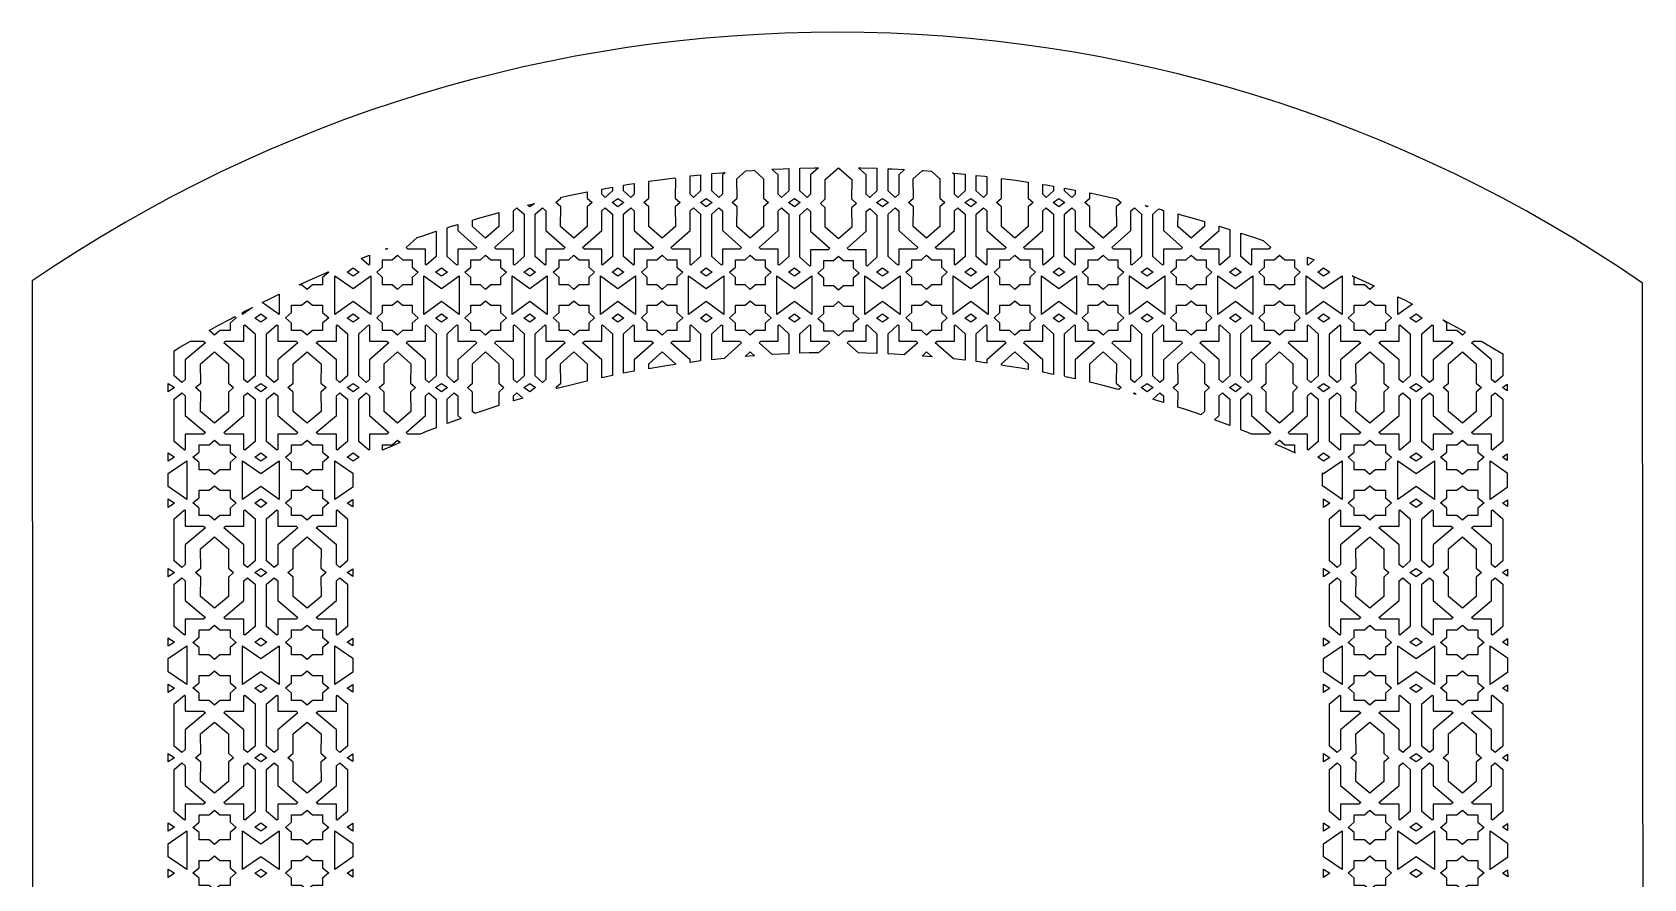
# Model space of a CAD drawing. Extents: x -357 to 357, y -375 to 375.
# Drawn here: x -357 to 357, y 0 to 375 of the extents above; entities that cross this region are included whole.
import ezdxf

# ---------------------------------------------------------------- set-up
doc = ezdxf.new("R2010")
doc.units = 0
doc.header["$MEASUREMENT"] = 0
doc.layers.add('LAYER_1', color=18, linetype='CONTINUOUS')

msp = doc.modelspace()

# ---------------------------------------------------------------- linework, layer by layer
at = {"layer": 'LAYER_1'}
msp.add_lwpolyline([(356.43, 264.35, 0.310097), (-357.4, 265.28), (-357, -375), (357, -375)], format="xyb", close=True, dxfattribs=at)
for points in [[(-33.18, 310.57), (-33.23, 301.97), (-31.02, 300.01), (-33.23, 298.05), (-33.18, 289.45), (-39.08, 284.22), (-44.98, 289.45), (-44.93, 298.05), (-47.14, 300.01), (-44.93, 301.97), (-44.98, 310.57), (-41.01, 314.09), (-38.18, 314.29), (-37.42, 314.34)], [(-21.98, 305.19), (-25.19, 302.33), (-26.7, 303.67), (-26.7, 312.32), (-29.47, 314.78), (-24.44, 315.02), (-21.98, 315.11)], [(-12.35, 312.32), (-12.35, 303.67), (-13.85, 302.33), (-17.07, 305.19), (-17.07, 315.27), (-10.67, 315.41), (-8.84, 315.43)], [(5.87, 310.21), (5.82, 301.61), (8.03, 299.65), (5.82, 297.69), (5.87, 289.09), (0, 283.88), (-5.87, 289.09), (-5.82, 297.69), (-8.03, 299.65), (-5.82, 301.61), (-5.87, 310.21), (0, 315.42)], [(9.99, 315.39), (16.88, 315.21), (17.07, 315.2), (17.07, 305.19), (13.86, 302.33), (12.35, 303.67), (12.35, 312.32), (8.88, 315.4)], [(23.76, 314.95), (29.35, 314.67), (26.7, 312.32), (26.7, 303.67), (25.19, 302.33), (21.98, 305.19), (21.98, 315.02)], [(-90.57, 303.67), (-92.07, 302.33), (-95.28, 305.19), (-95.28, 307.67), (-92.73, 308.1), (-90.57, 308.44)], [(-72.29, 310.57), (-72.34, 301.97), (-70.13, 300.01), (-72.34, 298.05), (-72.29, 289.45), (-78.19, 284.22), (-84.09, 289.45), (-84.04, 298.05), (-86.24, 300.01), (-84.04, 301.97), (-84.08, 309.43), (-79.18, 310.14), (-72.75, 310.99)], [(-61.09, 305.19), (-64.3, 302.33), (-65.81, 303.67), (-65.81, 311.82), (-65.57, 311.85), (-61.09, 312.33)], [(-51.46, 312.32), (-51.46, 303.67), (-52.96, 302.33), (-56.18, 305.19), (-56.18, 312.83), (-51.9, 313.24), (-50.28, 313.37)], [(37.5, 314.18), (41.22, 313.91), (44.98, 310.57), (44.93, 301.97), (47.14, 300.01), (44.93, 298.05), (44.98, 289.45), (39.08, 284.22), (33.18, 289.45), (33.23, 298.05), (31.02, 300.01), (33.23, 301.97), (33.18, 310.57), (37.26, 314.2)], [(51.21, 313.09), (56.18, 312.6), (56.18, 305.19), (52.97, 302.33), (51.46, 303.67), (51.46, 312.32), (50.53, 313.14)], [(64.88, 311.66), (65.81, 311.55), (65.81, 303.67), (64.3, 302.33), (61.09, 305.19), (61.09, 312.08)], [(78.48, 309.91), (84.08, 309.09), (84.04, 301.97), (86.25, 300.01), (84.04, 298.05), (84.09, 289.45), (78.19, 284.22), (72.29, 289.45), (72.34, 298.05), (70.13, 300.01), (72.34, 301.97), (72.29, 310.57), (72.46, 310.72)], [(92.02, 307.84), (95.29, 307.28), (95.29, 305.19), (92.07, 302.33), (90.57, 303.67), (90.57, 308.07)], [(-111.45, 301.97), (-109.24, 300.01), (-111.45, 298.05), (-111.4, 289.45), (-117.3, 284.22), (-123.2, 289.45), (-123.14, 298.05), (-125.35, 300.01), (-123.14, 301.97), (-123.15, 302.3), (-119.57, 303.08), (-112.89, 304.45), (-111.43, 304.74)], [(-100.2, 305.19), (-103.41, 302.33), (-104.91, 303.67), (-104.91, 305.98), (-100.2, 306.83)], [(-95.14, 300.01), (-97.74, 298.16), (-100.34, 300.01), (-97.74, 301.87)], [(-56.03, 300.01), (-58.63, 298.16), (-61.23, 300.01), (-58.63, 301.87)], [(-16.92, 300.01), (-19.52, 298.16), (-22.12, 300.01), (-19.52, 301.87)], [(22.12, 300.01), (19.53, 298.16), (16.93, 300.01), (19.53, 301.87)], [(61.23, 300.01), (58.63, 298.16), (56.04, 300.01), (58.63, 301.87)], [(100.34, 300.01), (97.74, 298.16), (95.14, 300.01), (97.74, 301.87)], [(104.92, 305.55), (104.92, 303.67), (103.41, 302.33), (100.2, 305.19), (100.2, 306.42)], [(112.18, 304.13), (118.85, 302.73), (123.43, 301.72), (125.35, 300.01), (123.15, 298.05), (123.2, 289.45), (117.3, 284.22), (111.4, 289.45), (111.45, 298.05), (109.24, 300.01), (111.45, 301.97), (111.43, 304.27)], [(-150.5, 289.45), (-156.4, 284.22), (-162.3, 289.45), (-162.29, 292.27), (-159.05, 293.23), (-152.55, 295.06), (-150.54, 295.59)], [(-139.31, 294.84), (-139.31, 276.13), (-143.67, 272.26), (-144.02, 272.57), (-144.02, 279.43), (-151.75, 279.43), (-152.55, 280.14), (-144.02, 287.7), (-144.02, 296.36), (-142.52, 297.69)], [(-136.85, 298.16), (-137.86, 298.88), (-134.8, 299.62)], [(-129.68, 296.36), (-129.68, 287.7), (-121.15, 280.14), (-121.95, 279.43), (-129.68, 279.43), (-129.68, 272.57), (-130.03, 272.26), (-134.39, 276.13), (-134.39, 294.84), (-131.18, 297.69)], [(-100.2, 294.84), (-100.2, 276.13), (-104.56, 272.26), (-104.91, 272.57), (-104.91, 279.43), (-112.64, 279.43), (-113.44, 280.14), (-104.91, 287.7), (-104.91, 296.36), (-103.41, 297.69)], [(-90.57, 296.36), (-90.57, 287.7), (-82.04, 280.14), (-82.84, 279.43), (-90.57, 279.43), (-90.57, 272.57), (-90.92, 272.26), (-95.28, 276.13), (-95.28, 294.84), (-92.07, 297.69)], [(-61.09, 294.84), (-61.09, 276.13), (-65.45, 272.26), (-65.81, 272.57), (-65.81, 279.43), (-73.53, 279.43), (-74.33, 280.14), (-65.81, 287.7), (-65.81, 296.36), (-64.3, 297.69)], [(-51.46, 296.36), (-51.46, 287.7), (-42.93, 280.14), (-43.73, 279.43), (-51.46, 279.43), (-51.46, 272.57), (-51.81, 272.26), (-56.18, 276.13), (-56.18, 294.84), (-52.96, 297.69)], [(-21.98, 294.84), (-21.98, 276.13), (-26.35, 272.26), (-26.7, 272.57), (-26.7, 279.43), (-34.43, 279.43), (-35.22, 280.14), (-26.7, 287.7), (-26.7, 296.36), (-25.19, 297.69)], [(-12.35, 296), (-12.35, 287.34), (-3.82, 279.77), (-4.62, 279.07), (-12.35, 279.07), (-12.35, 272.21), (-12.7, 271.89), (-17.07, 275.77), (-17.07, 294.48), (-13.85, 297.33)], [(17.07, 294.48), (17.07, 275.77), (12.7, 271.89), (12.35, 272.21), (12.35, 279.07), (4.62, 279.07), (3.82, 279.77), (12.35, 287.34), (12.35, 296), (13.86, 297.33)], [(26.7, 296.36), (26.7, 287.7), (35.23, 280.14), (34.43, 279.43), (26.7, 279.43), (26.7, 272.57), (26.35, 272.26), (21.98, 276.13), (21.98, 294.84), (25.19, 297.69)], [(56.18, 294.84), (56.18, 276.13), (51.81, 272.26), (51.46, 272.57), (51.46, 279.43), (43.73, 279.43), (42.93, 280.14), (51.46, 287.7), (51.46, 296.36), (52.97, 297.69)], [(65.81, 296.36), (65.81, 287.7), (74.33, 280.14), (73.54, 279.43), (65.81, 279.43), (65.81, 272.57), (65.46, 272.26), (61.09, 276.13), (61.09, 294.84), (64.3, 297.69)], [(95.29, 294.84), (95.29, 276.13), (90.92, 272.26), (90.57, 272.57), (90.57, 279.43), (82.84, 279.43), (82.04, 280.14), (90.57, 287.7), (90.57, 296.36), (92.07, 297.69)], [(104.92, 296.36), (104.92, 287.7), (113.44, 280.14), (112.64, 279.43), (104.92, 279.43), (104.92, 272.57), (104.57, 272.26), (100.2, 276.13), (100.2, 294.84), (103.41, 297.69)], [(134.4, 294.84), (134.4, 276.13), (130.03, 272.26), (129.68, 272.57), (129.68, 279.43), (121.95, 279.43), (121.15, 280.14), (129.68, 287.7), (129.68, 296.36), (131.18, 297.69)], [(137.26, 298.45), (136.85, 298.16), (136.01, 298.76)], [(143.46, 296.86), (144.03, 296.36), (144.03, 287.7), (152.55, 280.14), (151.75, 279.43), (144.03, 279.43), (144.03, 272.57), (143.67, 272.26), (139.31, 276.13), (139.31, 294.84), (142.01, 297.24)], [(151.81, 294.62), (158.31, 292.77), (162.29, 291.58), (162.31, 289.45), (156.41, 284.22), (150.51, 289.45), (150.54, 294.96)], [(-178.41, 276.13), (-182.78, 272.26), (-183.13, 272.57), (-183.13, 279.43), (-190.86, 279.43), (-191.66, 280.14), (-186.78, 284.46), (-184.73, 285.17), (-178.41, 287.28)], [(-168.78, 287.7), (-160.26, 280.14), (-161.06, 279.43), (-168.78, 279.43), (-168.78, 272.57), (-169.14, 272.26), (-173.5, 276.13), (-173.5, 288.85), (-171.96, 289.34), (-168.78, 290.32)], [(171.2, 288.85), (173.5, 288.1), (173.5, 276.13), (169.14, 272.26), (168.79, 272.57), (168.79, 279.43), (161.06, 279.43), (160.26, 280.14), (168.79, 287.7), (168.79, 289.6)], [(183.96, 284.64), (188.29, 283.13), (191.66, 280.14), (190.86, 279.43), (183.13, 279.43), (183.13, 272.57), (182.78, 272.26), (178.42, 276.13), (178.42, 286.51)], [(-200.17, 279.43), (-200.83, 279.43), (-199.69, 279.85)], [(-207.89, 272.57), (-208.24, 272.26), (-211.64, 275.27), (-209.81, 276), (-207.89, 276.74)], [(-193.22, 274.68), (-188.93, 274.68), (-188.93, 271.42), (-186.33, 269.11), (-188.93, 266.8), (-188.93, 263.53), (-193.22, 263.53), (-195.51, 261.5), (-197.8, 263.53), (-202.1, 263.53), (-202.1, 266.8), (-204.7, 269.11), (-202.1, 271.42), (-202.1, 274.68), (-197.8, 274.68), (-195.51, 276.72)], [(-154.11, 274.68), (-149.82, 274.68), (-149.82, 271.42), (-147.22, 269.11), (-149.82, 266.8), (-149.82, 263.53), (-154.11, 263.53), (-156.4, 261.5), (-158.69, 263.53), (-162.99, 263.53), (-162.99, 266.8), (-165.59, 269.11), (-162.99, 271.42), (-162.99, 274.68), (-158.69, 274.68), (-156.4, 276.72)], [(-115, 274.68), (-110.71, 274.68), (-110.71, 271.42), (-108.11, 269.11), (-110.71, 266.8), (-110.71, 263.53), (-115, 263.53), (-117.3, 261.5), (-119.59, 263.53), (-123.88, 263.53), (-123.88, 266.8), (-126.48, 269.11), (-123.88, 271.42), (-123.88, 274.68), (-119.59, 274.68), (-117.3, 276.72)], [(-75.9, 274.68), (-71.6, 274.68), (-71.6, 271.42), (-69, 269.11), (-71.6, 266.8), (-71.6, 263.53), (-75.9, 263.53), (-78.19, 261.5), (-80.48, 263.53), (-84.77, 263.53), (-84.77, 266.8), (-87.37, 269.11), (-84.77, 271.42), (-84.77, 274.68), (-80.48, 274.68), (-78.19, 276.72)], [(-36.79, 274.68), (-32.49, 274.68), (-32.49, 271.42), (-29.89, 269.11), (-32.49, 266.8), (-32.49, 263.53), (-36.79, 263.53), (-39.08, 261.5), (-41.37, 263.53), (-45.66, 263.53), (-45.66, 266.8), (-48.26, 269.11), (-45.66, 271.42), (-45.66, 274.68), (-41.37, 274.68), (-39.08, 276.72)], [(2.26, 274.32), (6.55, 274.32), (6.55, 271.06), (9.16, 268.75), (6.55, 266.44), (6.55, 263.17), (2.26, 263.17), (0, 261.17), (-2.26, 263.17), (-6.55, 263.17), (-6.55, 266.44), (-9.15, 268.75), (-6.55, 271.06), (-6.55, 274.32), (-2.26, 274.32), (0, 276.33)], [(41.37, 274.68), (45.66, 274.68), (45.66, 271.42), (48.26, 269.11), (45.66, 266.8), (45.66, 263.53), (41.37, 263.53), (39.08, 261.5), (36.79, 263.53), (32.5, 263.53), (32.5, 266.8), (29.9, 269.11), (32.5, 271.42), (32.5, 274.68), (36.79, 274.68), (39.08, 276.72)], [(80.48, 274.68), (84.77, 274.68), (84.77, 271.42), (87.37, 269.11), (84.77, 266.8), (84.77, 263.53), (80.48, 263.53), (78.19, 261.5), (75.9, 263.53), (71.61, 263.53), (71.61, 266.8), (69, 269.11), (71.61, 271.42), (71.61, 274.68), (75.9, 274.68), (78.19, 276.72)], [(119.59, 274.68), (123.88, 274.68), (123.88, 271.42), (126.48, 269.11), (123.88, 266.8), (123.88, 263.53), (119.59, 263.53), (117.3, 261.5), (115.01, 263.53), (110.71, 263.53), (110.71, 266.8), (108.11, 269.11), (110.71, 271.42), (110.71, 274.68), (115.01, 274.68), (117.3, 276.72)], [(158.7, 274.68), (162.99, 274.68), (162.99, 271.42), (165.59, 269.11), (162.99, 266.8), (162.99, 263.53), (158.7, 263.53), (156.41, 261.5), (154.12, 263.53), (149.82, 263.53), (149.82, 266.8), (147.22, 269.11), (149.82, 271.42), (149.82, 274.68), (154.12, 274.68), (156.41, 276.72)], [(197.81, 274.68), (202.1, 274.68), (202.1, 271.42), (204.7, 269.11), (202.1, 266.8), (202.1, 263.53), (197.81, 263.53), (195.51, 261.5), (193.22, 263.53), (188.93, 263.53), (188.93, 266.8), (186.33, 269.11), (188.93, 271.42), (188.93, 274.68), (193.22, 274.68), (195.51, 276.72)], [(209.01, 275.39), (210.92, 274.63), (208.25, 272.26), (207.9, 272.57), (207.9, 275.83)], [(-225.94, 269.11), (-228.67, 266.8), (-228.67, 263.53), (-233.17, 263.53), (-235.57, 261.5), (-237.97, 263.53), (-239.11, 263.53), (-234.21, 265.76), (-228.18, 268.41), (-226.14, 269.28)], [(-207.29, 259.01), (-207.29, 250.42), (-215.07, 256.13), (-223.22, 250.42), (-223.22, 259.01), (-223.22, 267.61), (-215.07, 261.9), (-207.29, 267.61)], [(-212.47, 269.23), (-215.07, 267.38), (-217.79, 269.23), (-215.07, 271.09)], [(-168.18, 259.01), (-168.18, 250.42), (-175.96, 256.13), (-183.74, 250.42), (-183.74, 259.01), (-183.74, 267.61), (-175.96, 261.9), (-168.18, 267.61)], [(-173.36, 269.23), (-175.96, 267.38), (-178.56, 269.23), (-175.96, 271.09)], [(-129.07, 259.01), (-129.07, 250.42), (-136.85, 256.13), (-144.63, 250.42), (-144.63, 259.01), (-144.63, 267.61), (-136.85, 261.9), (-129.07, 267.61)], [(-134.25, 269.23), (-136.85, 267.38), (-139.45, 269.23), (-136.85, 271.09)], [(-89.96, 259.01), (-89.96, 250.42), (-97.74, 256.13), (-105.52, 250.42), (-105.52, 259.01), (-105.52, 267.61), (-97.74, 261.9), (-89.96, 267.61)], [(-95.14, 269.23), (-97.74, 267.38), (-100.34, 269.23), (-97.74, 271.09)], [(-50.85, 259.01), (-50.85, 250.42), (-58.63, 256.13), (-66.41, 250.42), (-66.41, 259.01), (-66.41, 267.61), (-58.63, 261.9), (-50.85, 267.61)], [(-56.03, 269.23), (-58.63, 267.38), (-61.23, 269.23), (-58.63, 271.09)], [(-11.74, 259.01), (-11.74, 250.42), (-19.52, 256.13), (-27.3, 250.42), (-27.3, 259.01), (-27.3, 267.61), (-19.52, 261.9), (-11.74, 267.61)], [(-16.92, 269.23), (-19.52, 267.38), (-22.12, 269.23), (-19.52, 271.09)], [(27.31, 259.01), (27.31, 250.42), (19.53, 256.13), (11.74, 250.42), (11.74, 259.01), (11.74, 267.61), (19.53, 261.9), (27.31, 267.61)], [(22.12, 269.23), (19.53, 267.38), (16.93, 269.23), (19.53, 271.09)], [(66.41, 259.01), (66.41, 250.42), (58.63, 256.13), (50.85, 250.42), (50.85, 259.01), (50.85, 267.61), (58.63, 261.9), (66.41, 267.61)], [(61.23, 269.23), (58.63, 267.38), (56.04, 269.23), (58.63, 271.09)], [(105.52, 259.01), (105.52, 250.42), (97.74, 256.13), (89.96, 250.42), (89.96, 259.01), (89.96, 267.61), (97.74, 261.9), (105.52, 267.61)], [(100.34, 269.23), (97.74, 267.38), (95.14, 269.23), (97.74, 271.09)], [(144.63, 259.01), (144.63, 250.42), (136.85, 256.13), (129.07, 250.42), (129.07, 259.01), (129.07, 267.61), (136.85, 261.9), (144.63, 267.61)], [(139.45, 269.23), (136.85, 267.38), (134.25, 269.23), (136.85, 271.09)], [(183.74, 259.01), (183.74, 250.42), (175.96, 256.13), (168.18, 250.42), (168.18, 259.01), (168.18, 267.61), (175.96, 261.9), (183.74, 267.61)], [(178.56, 269.23), (175.96, 267.38), (173.36, 269.23), (175.96, 271.09)], [(223.23, 259.01), (223.23, 250.42), (215.07, 256.13), (207.29, 250.42), (207.29, 259.01), (207.29, 267.61), (215.07, 261.9), (223.23, 267.61)], [(217.79, 269.23), (215.07, 267.38), (212.47, 269.23), (215.07, 271.09)], [(233.39, 265.08), (237.55, 263.18), (235.57, 261.5), (233.17, 263.53), (228.67, 263.53), (228.67, 266.8), (227.74, 267.59)], [(-247.91, 259.01), (-247.91, 250.42), (-255.47, 255.71), (-252.04, 257.41), (-247.91, 259.4)], [(251.19, 256.69), (254.5, 255.03), (247.91, 250.42), (247.91, 258.28)], [(-264.23, 250.42), (-264.23, 251.26), (-263.68, 251.55), (-259.72, 253.57)], [(-253.34, 248.79), (-256.07, 246.94), (-258.79, 248.79), (-256.07, 250.65)], [(-233.17, 254.49), (-228.67, 254.49), (-228.67, 251.23), (-225.94, 248.92), (-228.67, 246.61), (-228.67, 243.34), (-233.17, 243.34), (-235.57, 241.31), (-237.97, 243.34), (-242.47, 243.34), (-242.47, 246.61), (-245.2, 248.92), (-242.47, 251.23), (-242.47, 254.49), (-237.97, 254.49), (-235.57, 256.53)], [(-212.47, 248.79), (-215.07, 246.94), (-217.79, 248.79), (-215.07, 250.65)], [(-193.22, 254.49), (-188.93, 254.49), (-188.93, 251.23), (-186.33, 248.92), (-188.93, 246.61), (-188.93, 243.34), (-193.22, 243.34), (-195.51, 241.31), (-197.8, 243.34), (-202.1, 243.34), (-202.1, 246.61), (-204.7, 248.92), (-202.1, 251.23), (-202.1, 254.49), (-197.8, 254.49), (-195.51, 256.53)], [(-173.36, 248.79), (-175.96, 246.94), (-178.56, 248.79), (-175.96, 250.65)], [(-154.11, 254.49), (-149.82, 254.49), (-149.82, 251.23), (-147.22, 248.92), (-149.82, 246.61), (-149.82, 243.34), (-154.11, 243.34), (-156.4, 241.31), (-158.69, 243.34), (-162.99, 243.34), (-162.99, 246.61), (-165.59, 248.92), (-162.99, 251.23), (-162.99, 254.49), (-158.69, 254.49), (-156.4, 256.53)], [(-134.25, 248.79), (-136.85, 246.94), (-139.45, 248.79), (-136.85, 250.65)], [(-115, 254.49), (-110.71, 254.49), (-110.71, 251.23), (-108.11, 248.92), (-110.71, 246.61), (-110.71, 243.34), (-115, 243.34), (-117.3, 241.31), (-119.59, 243.34), (-123.88, 243.34), (-123.88, 246.61), (-126.48, 248.92), (-123.88, 251.23), (-123.88, 254.49), (-119.59, 254.49), (-117.3, 256.53)], [(-95.14, 248.79), (-97.74, 246.94), (-100.34, 248.79), (-97.74, 250.65)], [(-75.9, 254.49), (-71.6, 254.49), (-71.6, 251.23), (-69, 248.92), (-71.6, 246.61), (-71.6, 243.34), (-75.9, 243.34), (-78.19, 241.31), (-80.48, 243.34), (-84.77, 243.34), (-84.77, 246.61), (-87.37, 248.92), (-84.77, 251.23), (-84.77, 254.49), (-80.48, 254.49), (-78.19, 256.53)], [(-56.03, 248.79), (-58.63, 246.94), (-61.23, 248.79), (-58.63, 250.65)], [(-36.79, 254.49), (-32.49, 254.49), (-32.49, 251.23), (-29.89, 248.92), (-32.49, 246.61), (-32.49, 243.34), (-36.79, 243.34), (-39.08, 241.31), (-41.37, 243.34), (-45.66, 243.34), (-45.66, 246.61), (-48.26, 248.92), (-45.66, 251.23), (-45.66, 254.49), (-41.37, 254.49), (-39.08, 256.53)], [(-16.92, 248.79), (-19.52, 246.94), (-22.12, 248.79), (-19.52, 250.65)], [(2.26, 254.13), (6.55, 254.13), (6.55, 250.87), (9.16, 248.56), (6.55, 246.25), (6.55, 242.98), (2.26, 242.98), (0, 240.98), (-2.26, 242.98), (-6.55, 242.98), (-6.55, 246.25), (-9.15, 248.56), (-6.55, 250.87), (-6.55, 254.13), (-2.26, 254.13), (0, 256.14)], [(22.12, 248.79), (19.53, 246.94), (16.93, 248.79), (19.53, 250.65)], [(41.37, 254.49), (45.66, 254.49), (45.66, 251.23), (48.26, 248.92), (45.66, 246.61), (45.66, 243.34), (41.37, 243.34), (39.08, 241.31), (36.79, 243.34), (32.5, 243.34), (32.5, 246.61), (29.9, 248.92), (32.5, 251.23), (32.5, 254.49), (36.79, 254.49), (39.08, 256.53)], [(61.23, 248.79), (58.63, 246.94), (56.04, 248.79), (58.63, 250.65)], [(80.48, 254.49), (84.77, 254.49), (84.77, 251.23), (87.37, 248.92), (84.77, 246.61), (84.77, 243.34), (80.48, 243.34), (78.19, 241.31), (75.9, 243.34), (71.61, 243.34), (71.61, 246.61), (69, 248.92), (71.61, 251.23), (71.61, 254.49), (75.9, 254.49), (78.19, 256.53)], [(100.34, 248.79), (97.74, 246.94), (95.14, 248.79), (97.74, 250.65)], [(119.59, 254.49), (123.88, 254.49), (123.88, 251.23), (126.48, 248.92), (123.88, 246.61), (123.88, 243.34), (119.59, 243.34), (117.3, 241.31), (115.01, 243.34), (110.71, 243.34), (110.71, 246.61), (108.11, 248.92), (110.71, 251.23), (110.71, 254.49), (115.01, 254.49), (117.3, 256.53)], [(139.45, 248.79), (136.85, 246.94), (134.25, 248.79), (136.85, 250.65)], [(158.7, 254.49), (162.99, 254.49), (162.99, 251.23), (165.59, 248.92), (162.99, 246.61), (162.99, 243.34), (158.7, 243.34), (156.41, 241.31), (154.12, 243.34), (149.82, 243.34), (149.82, 246.61), (147.22, 248.92), (149.82, 251.23), (149.82, 254.49), (154.12, 254.49), (156.41, 256.53)], [(178.56, 248.79), (175.96, 246.94), (173.36, 248.79), (175.96, 250.65)], [(197.81, 254.49), (202.1, 254.49), (202.1, 251.23), (204.7, 248.92), (202.1, 246.61), (202.1, 243.34), (197.81, 243.34), (195.51, 241.31), (193.22, 243.34), (188.93, 243.34), (188.93, 246.61), (186.33, 248.92), (188.93, 251.23), (188.93, 254.49), (193.22, 254.49), (195.51, 256.53)], [(217.79, 248.79), (215.07, 246.94), (212.47, 248.79), (215.07, 250.65)], [(237.97, 254.49), (242.47, 254.49), (242.47, 251.23), (245.2, 248.92), (242.47, 246.61), (242.47, 243.34), (237.97, 243.34), (235.57, 241.31), (233.17, 243.34), (228.67, 243.34), (228.67, 246.61), (225.94, 248.92), (228.67, 251.23), (228.67, 254.49), (233.17, 254.49), (235.57, 256.53)], [(258.79, 248.79), (256.07, 246.94), (253.35, 248.79), (256.07, 250.65)], [(-266.94, 248.92), (-269.67, 246.61), (-269.67, 243.34), (-274.17, 243.34), (-276.57, 241.31), (-278.96, 243.33), (-275.12, 245.46), (-269.43, 248.53), (-267.61, 249.49)], [(-258.64, 241.89), (-258.64, 223.18), (-262.01, 220.33), (-263.59, 221.67), (-263.59, 230.32), (-272.53, 237.89), (-271.69, 238.6), (-263.59, 238.6), (-263.59, 245.46), (-263.22, 245.77)], [(-248.55, 245.46), (-248.55, 238.6), (-240.45, 238.6), (-239.61, 237.89), (-248.55, 230.32), (-248.55, 221.67), (-250.13, 220.33), (-253.49, 223.18), (-253.49, 241.89), (-248.92, 245.77)], [(-217.64, 241.89), (-217.64, 223.18), (-221.01, 220.33), (-222.59, 221.67), (-222.59, 230.32), (-231.53, 237.89), (-230.69, 238.6), (-222.59, 238.6), (-222.59, 245.46), (-222.22, 245.77)], [(-207.89, 245.46), (-207.89, 238.6), (-200.17, 238.6), (-199.37, 237.89), (-207.89, 230.32), (-207.89, 221.67), (-209.4, 220.33), (-212.61, 223.18), (-212.61, 241.89), (-208.24, 245.77)], [(-178.41, 241.89), (-178.41, 223.18), (-181.63, 220.33), (-183.13, 221.67), (-183.13, 230.32), (-191.66, 237.89), (-190.86, 238.6), (-183.13, 238.6), (-183.13, 245.46), (-182.78, 245.77)], [(-168.78, 245.46), (-168.78, 238.6), (-161.06, 238.6), (-160.26, 237.89), (-168.78, 230.32), (-168.78, 221.67), (-170.29, 220.33), (-173.5, 223.18), (-173.5, 241.89), (-169.14, 245.77)], [(-139.31, 241.89), (-139.31, 223.18), (-142.52, 220.33), (-144.02, 221.67), (-144.02, 230.32), (-152.55, 237.89), (-151.75, 238.6), (-144.02, 238.6), (-144.02, 245.46), (-143.67, 245.77)], [(-129.68, 245.46), (-129.68, 238.6), (-121.95, 238.6), (-121.15, 237.89), (-129.68, 230.32), (-129.68, 221.67), (-131.18, 220.33), (-134.39, 223.18), (-134.39, 241.89), (-130.03, 245.77)], [(-100.2, 241.89), (-100.2, 223.36), (-104.91, 222.35), (-104.91, 230.32), (-113.44, 237.89), (-112.64, 238.6), (-104.91, 238.6), (-104.91, 245.46), (-104.56, 245.77)], [(-90.57, 245.46), (-90.57, 238.6), (-82.84, 238.6), (-82.04, 237.89), (-90.57, 230.32), (-90.57, 225.24), (-93.84, 224.63), (-95.28, 224.34), (-95.28, 241.89), (-90.92, 245.77)], [(-61.09, 241.89), (-61.09, 229.8), (-62.99, 229.57), (-65.81, 229.19), (-65.81, 230.32), (-74.33, 237.89), (-73.53, 238.6), (-65.81, 238.6), (-65.81, 245.46), (-65.45, 245.77)], [(-51.46, 245.46), (-51.46, 238.6), (-43.73, 238.6), (-42.93, 237.89), (-50.72, 230.97), (-56.18, 230.39), (-56.18, 241.89), (-51.81, 245.77)], [(-21.98, 241.89), (-21.98, 233.04), (-25.49, 232.89), (-29.35, 232.67), (-35.22, 237.89), (-34.43, 238.6), (-26.7, 238.6), (-26.7, 245.46), (-26.35, 245.77)], [(-12.35, 245.46), (-12.35, 238.6), (-4.62, 238.6), (-3.82, 237.89), (-8.85, 233.42), (-12.92, 233.35), (-17.07, 233.23), (-17.07, 241.89), (-12.7, 245.77)], [(17.07, 241.89), (17.07, 233.15), (12.24, 233.31), (8.9, 233.38), (3.82, 237.89), (4.62, 238.6), (12.35, 238.6), (12.35, 245.46), (12.7, 245.77)], [(26.7, 245.46), (26.7, 238.6), (34.43, 238.6), (35.23, 237.89), (29.2, 232.54), (24.8, 232.8), (21.98, 232.94), (21.98, 241.89), (26.35, 245.77)], [(56.18, 241.89), (56.18, 230.12), (56.08, 230.13), (51.04, 230.69), (42.93, 237.89), (43.73, 238.6), (51.46, 238.6), (51.46, 245.46), (51.81, 245.77)], [(65.81, 245.46), (65.81, 238.6), (73.54, 238.6), (74.33, 237.89), (65.81, 230.32), (65.81, 228.87), (62.3, 229.36), (61.09, 229.51), (61.09, 241.89), (65.46, 245.77)], [(95.29, 241.89), (95.29, 223.88), (93.13, 224.31), (90.57, 224.8), (90.57, 230.32), (82.04, 237.89), (82.84, 238.6), (90.57, 238.6), (90.57, 245.46), (90.92, 245.77)], [(104.92, 245.46), (104.92, 238.6), (112.64, 238.6), (113.44, 237.89), (104.92, 230.32), (104.92, 221.84), (100.68, 222.76), (100.2, 223.18), (100.2, 241.89), (104.57, 245.77)], [(134.4, 241.89), (134.4, 223.18), (131.18, 220.33), (129.68, 221.67), (129.68, 230.32), (121.15, 237.89), (121.95, 238.6), (129.68, 238.6), (129.68, 245.46), (130.03, 245.77)], [(144.03, 245.46), (144.03, 238.6), (151.75, 238.6), (152.55, 237.89), (144.03, 230.32), (144.03, 221.67), (142.52, 220.33), (139.31, 223.18), (139.31, 241.89), (143.67, 245.77)], [(173.5, 241.89), (173.5, 223.18), (170.29, 220.33), (168.79, 221.67), (168.79, 230.32), (160.26, 237.89), (161.06, 238.6), (168.79, 238.6), (168.79, 245.46), (169.14, 245.77)], [(183.13, 245.46), (183.13, 238.6), (190.86, 238.6), (191.66, 237.89), (183.13, 230.32), (183.13, 221.67), (181.63, 220.33), (178.42, 223.18), (178.42, 241.89), (182.78, 245.77)], [(212.61, 241.89), (212.61, 223.18), (209.4, 220.33), (207.9, 221.67), (207.9, 230.32), (199.37, 237.89), (200.17, 238.6), (207.9, 238.6), (207.9, 245.46), (208.25, 245.77)], [(222.59, 245.46), (222.59, 238.6), (230.69, 238.6), (231.53, 237.89), (222.59, 230.32), (222.59, 221.67), (221.01, 220.33), (217.64, 223.18), (217.64, 241.89), (222.22, 245.77)], [(253.5, 241.89), (253.5, 223.18), (250.13, 220.33), (248.55, 221.67), (248.55, 230.32), (239.61, 237.89), (240.45, 238.6), (248.55, 238.6), (248.55, 245.46), (248.92, 245.77)], [(263.59, 245.46), (263.59, 238.6), (271.69, 238.6), (272.53, 237.89), (263.59, 230.32), (263.59, 221.67), (262.01, 220.33), (258.65, 223.18), (258.65, 241.89), (263.22, 245.77)], [(268.55, 247.75), (274.24, 244.66), (278.03, 242.55), (276.57, 241.31), (274.17, 243.34), (269.67, 243.34), (269.67, 246.61), (267.92, 248.09)], [(-280.61, 237.89), (-289.55, 230.32), (-289.55, 221.67), (-291.13, 220.33), (-294.49, 223.18), (-294.49, 234.35), (-291.9, 235.91), (-287.3, 238.6), (-281.45, 238.6)], [(285.46, 238.32), (290.99, 235.07), (294.5, 232.95), (294.5, 223.18), (291.13, 220.33), (289.55, 221.67), (289.55, 230.32), (280.61, 237.89), (281.45, 238.6), (284.97, 238.6)], [(-270.38, 228.57), (-270.44, 219.97), (-268.12, 218.01), (-270.44, 216.05), (-270.38, 207.45), (-276.57, 202.22), (-282.75, 207.45), (-282.7, 216.05), (-285.02, 218.01), (-282.7, 219.97), (-282.75, 228.57), (-276.57, 233.81)], [(-229.38, 228.57), (-229.44, 219.97), (-227.12, 218.01), (-229.44, 216.05), (-229.38, 207.45), (-235.57, 202.22), (-241.75, 207.45), (-241.7, 216.05), (-244.02, 218.01), (-241.7, 219.97), (-241.75, 228.57), (-235.57, 233.81)], [(-189.61, 228.57), (-189.66, 219.97), (-187.46, 218.01), (-189.66, 216.05), (-189.61, 207.45), (-195.51, 202.22), (-201.41, 207.45), (-201.36, 216.05), (-203.57, 218.01), (-201.36, 219.97), (-201.41, 228.57), (-195.51, 233.81)], [(-150.5, 228.57), (-150.55, 219.97), (-148.35, 218.01), (-150.55, 216.05), (-150.52, 210.11), (-153.68, 209.09), (-159.49, 207.15), (-161.26, 206.53), (-162.3, 207.45), (-162.25, 216.05), (-164.46, 218.01), (-162.25, 219.97), (-162.3, 228.57), (-156.4, 233.81)], [(-111.4, 228.57), (-111.44, 220.89), (-112.09, 220.74), (-118.12, 219.3), (-124.13, 217.78), (-124.87, 217.58), (-125.35, 218.01), (-123.14, 219.97), (-123.2, 228.57), (-117.3, 233.81)], [(-72.29, 228.57), (-72.29, 228.28), (-75.39, 227.83), (-81.56, 226.84), (-84.07, 226.4), (-84.09, 228.57), (-78.19, 233.81)], [(-37.22, 232.16), (-38.03, 232.1), (-41.3, 231.83), (-39.08, 233.81)], [(41.55, 231.62), (37.34, 231.97), (37.04, 232), (39.08, 233.81)], [(84.09, 228.57), (84.07, 226), (80.86, 226.56), (74.69, 227.57), (72.29, 227.93), (72.29, 228.57), (78.19, 233.81)], [(123.2, 228.57), (123.15, 219.97), (125.35, 218.01), (124.33, 217.1), (123.39, 217.36), (117.4, 218.9), (111.45, 220.35), (111.4, 228.57), (117.3, 233.81)], [(162.31, 228.57), (162.26, 219.97), (164.46, 218.01), (162.26, 216.05), (162.31, 207.45), (160.6, 205.94), (158.72, 206.61), (152.92, 208.58), (150.52, 209.36), (150.56, 216.05), (148.35, 218.01), (150.56, 219.97), (150.51, 228.57), (156.41, 233.81)], [(201.41, 228.57), (201.36, 219.97), (203.57, 218.01), (201.36, 216.05), (201.41, 207.45), (195.51, 202.22), (189.61, 207.45), (189.67, 216.05), (187.46, 218.01), (189.67, 219.97), (189.61, 228.57), (195.51, 233.81)], [(241.76, 228.57), (241.7, 219.97), (244.02, 218.01), (241.7, 216.05), (241.76, 207.45), (235.57, 202.22), (229.38, 207.45), (229.44, 216.05), (227.12, 218.01), (229.44, 219.97), (229.38, 228.57), (235.57, 233.81)], [(282.76, 228.57), (282.7, 219.97), (285.02, 218.01), (282.7, 216.05), (282.76, 207.45), (276.57, 202.22), (270.39, 207.45), (270.44, 216.05), (268.12, 218.01), (270.44, 219.97), (270.39, 228.57), (276.57, 233.81)], [(-294.35, 218.01), (-297.07, 216.15), (-297.07, 219.87)], [(-289.55, 214.36), (-289.55, 205.7), (-280.61, 198.13), (-281.45, 197.43), (-289.55, 197.43), (-289.55, 190.57), (-289.92, 190.25), (-294.49, 194.13), (-294.49, 212.84), (-291.13, 215.69)], [(-258.64, 212.84), (-258.64, 194.13), (-263.22, 190.25), (-263.59, 190.57), (-263.59, 197.43), (-271.69, 197.43), (-272.53, 198.13), (-263.59, 205.7), (-263.59, 214.36), (-262.01, 215.69)], [(-253.34, 218.01), (-256.07, 216.15), (-258.79, 218.01), (-256.07, 219.87)], [(-248.55, 214.36), (-248.55, 205.7), (-239.61, 198.13), (-240.45, 197.43), (-248.55, 197.43), (-248.55, 190.57), (-248.92, 190.25), (-253.49, 194.13), (-253.49, 212.84), (-250.13, 215.69)], [(-217.64, 212.84), (-217.64, 194.13), (-222.22, 190.25), (-222.59, 190.57), (-222.59, 197.43), (-230.69, 197.43), (-231.53, 198.13), (-222.59, 205.7), (-222.59, 214.36), (-221.01, 215.69)], [(-212.47, 218.01), (-215.07, 216.15), (-217.79, 218.01), (-215.07, 219.87)], [(-207.89, 214.36), (-207.89, 205.7), (-199.37, 198.13), (-200.17, 197.43), (-207.89, 197.43), (-207.89, 190.57), (-208.24, 190.25), (-212.61, 194.13), (-212.61, 212.84), (-209.4, 215.69)], [(-178.41, 212.84), (-178.41, 200.22), (-182.34, 198.68), (-185.43, 197.43), (-190.86, 197.43), (-191.66, 198.13), (-183.13, 205.7), (-183.13, 214.36), (-181.63, 215.69)], [(-173.36, 218.01), (-175.96, 216.15), (-178.56, 218.01), (-175.96, 219.87)], [(-168.78, 214.36), (-168.78, 205.7), (-167.3, 204.39), (-170.99, 203.05), (-173.5, 202.1), (-173.5, 212.84), (-170.29, 215.69)], [(-139.91, 213.38), (-141.96, 212.78), (-144.02, 212.14), (-144.02, 214.36), (-142.52, 215.69)], [(-134.25, 218.01), (-136.85, 216.15), (-139.45, 218.01), (-136.85, 219.87)], [(131.95, 215.01), (130.79, 215.34), (131.18, 215.69)], [(139.45, 218.01), (136.85, 216.15), (134.25, 218.01), (136.85, 219.87)], [(144.03, 214.36), (144.03, 211.42), (141.21, 212.3), (139.33, 212.86), (142.52, 215.69)], [(173.5, 212.84), (173.5, 201.21), (170.21, 202.47), (166.63, 203.79), (168.79, 205.7), (168.79, 214.36), (170.29, 215.69)], [(178.56, 218.01), (175.96, 216.15), (173.36, 218.01), (175.96, 219.87)], [(183.13, 214.36), (183.13, 205.7), (191.66, 198.13), (190.86, 197.43), (183.13, 197.43), (183.13, 197.41), (181.54, 198.07), (178.42, 199.3), (178.42, 212.84), (181.63, 215.69)], [(212.61, 212.84), (212.61, 194.13), (208.25, 190.25), (207.9, 190.57), (207.9, 197.43), (200.17, 197.43), (199.37, 198.13), (207.9, 205.7), (207.9, 214.36), (209.4, 215.69)], [(217.79, 218.01), (215.07, 216.15), (212.47, 218.01), (215.07, 219.87)], [(222.59, 214.36), (222.59, 205.7), (231.53, 198.13), (230.69, 197.43), (222.59, 197.43), (222.59, 190.57), (222.22, 190.25), (217.64, 194.13), (217.64, 212.84), (221.01, 215.69)], [(253.5, 212.84), (253.5, 194.13), (248.92, 190.25), (248.55, 190.57), (248.55, 197.43), (240.45, 197.43), (239.61, 198.13), (248.55, 205.7), (248.55, 214.36), (250.13, 215.69)], [(258.79, 218.01), (256.07, 216.15), (253.35, 218.01), (256.07, 219.87)], [(263.59, 214.36), (263.59, 205.7), (272.53, 198.13), (271.69, 197.43), (263.59, 197.43), (263.59, 190.57), (263.22, 190.25), (258.65, 194.13), (258.65, 212.84), (262.01, 215.69)], [(294.5, 212.84), (294.5, 194.13), (289.92, 190.25), (289.55, 190.57), (289.55, 197.43), (281.45, 197.43), (280.61, 198.13), (289.55, 205.7), (289.55, 214.36), (291.13, 215.69)], [(296.47, 216.56), (294.35, 218.01), (296.47, 219.46)], [(-274.17, 192.68), (-269.67, 192.68), (-269.67, 189.42), (-266.94, 187.11), (-269.67, 184.8), (-269.67, 181.53), (-274.17, 181.53), (-276.57, 179.5), (-278.97, 181.53), (-283.47, 181.53), (-283.47, 184.8), (-286.2, 187.11), (-283.47, 189.42), (-283.47, 192.68), (-278.97, 192.68), (-276.57, 194.71)], [(-233.17, 192.68), (-228.67, 192.68), (-228.67, 189.42), (-225.94, 187.11), (-228.67, 184.8), (-228.67, 181.53), (-233.17, 181.53), (-235.57, 179.5), (-237.97, 181.53), (-242.47, 181.53), (-242.47, 184.8), (-245.2, 187.11), (-242.47, 189.42), (-242.47, 192.68), (-237.97, 192.68), (-235.57, 194.71)], [(-194.36, 193.69), (-199.04, 191.65), (-202.1, 190.28), (-202.1, 192.68), (-197.8, 192.68), (-195.51, 194.71)], [(197.81, 192.68), (202.1, 192.68), (202.1, 189.42), (202.54, 189.02), (198.22, 190.98), (193.6, 193.01), (195.51, 194.71)], [(237.97, 192.68), (242.47, 192.68), (242.47, 189.42), (245.2, 187.11), (242.47, 184.8), (242.47, 181.53), (237.97, 181.53), (235.57, 179.5), (233.17, 181.53), (228.67, 181.53), (228.67, 184.8), (225.94, 187.11), (228.67, 189.42), (228.67, 192.68), (233.17, 192.68), (235.57, 194.71)], [(278.97, 192.68), (283.47, 192.68), (283.47, 189.42), (286.2, 187.11), (283.47, 184.8), (283.47, 181.53), (278.97, 181.53), (276.57, 179.5), (274.17, 181.53), (269.67, 181.53), (269.67, 184.8), (266.94, 187.11), (269.67, 189.42), (269.67, 192.68), (274.17, 192.68), (276.57, 194.71)], [(-294.35, 187.23), (-297.07, 185.37), (-297.07, 189.09)], [(-253.34, 187.23), (-256.07, 185.37), (-258.79, 187.23), (-256.07, 189.09)], [(-212.47, 187.23), (-215.07, 185.37), (-217.79, 187.23), (-215.07, 189.09)], [(217.79, 187.23), (215.07, 185.37), (212.47, 187.23), (215.07, 189.09)], [(258.79, 187.23), (256.07, 185.37), (253.35, 187.23), (256.07, 189.09)], [(296.5, 185.76), (294.35, 187.23), (296.5, 188.7)], [(-288.91, 177.01), (-288.91, 168.42), (-297.07, 174.13), (-297.07, 179.9), (-288.91, 185.61)], [(-247.91, 177.01), (-247.91, 168.42), (-256.07, 174.13), (-264.23, 168.42), (-264.23, 177.01), (-264.23, 185.61), (-256.07, 179.9), (-247.91, 185.61)], [(-215.35, 180.09), (-215.35, 173.93), (-223.22, 168.42), (-223.22, 177.01), (-223.22, 185.61)], [(223.23, 177.01), (223.23, 168.42), (215.07, 174.13), (214.51, 174.33), (214.51, 180.31), (215.07, 179.9), (223.23, 185.61)], [(264.23, 177.01), (264.23, 168.42), (256.07, 174.13), (247.91, 168.42), (247.91, 177.01), (247.91, 185.61), (256.07, 179.9), (264.23, 185.61)], [(296.51, 180.29), (296.51, 173.74), (288.91, 168.42), (288.91, 177.01), (288.91, 185.61)], [(-274.17, 172.49), (-269.67, 172.49), (-269.67, 169.23), (-266.94, 166.92), (-269.67, 164.61), (-269.67, 161.34), (-274.17, 161.34), (-276.57, 159.31), (-278.97, 161.34), (-283.47, 161.34), (-283.47, 164.61), (-286.2, 166.92), (-283.47, 169.23), (-283.47, 172.49), (-278.97, 172.49), (-276.57, 174.52)], [(-233.17, 172.49), (-228.67, 172.49), (-228.67, 169.23), (-225.94, 166.92), (-228.67, 164.61), (-228.67, 161.34), (-233.17, 161.34), (-235.57, 159.31), (-237.97, 161.34), (-242.47, 161.34), (-242.47, 164.61), (-245.2, 166.92), (-242.47, 169.23), (-242.47, 172.49), (-237.97, 172.49), (-235.57, 174.52)], [(237.97, 172.49), (242.47, 172.49), (242.47, 169.23), (245.2, 166.92), (242.47, 164.61), (242.47, 161.34), (237.97, 161.34), (235.57, 159.31), (233.17, 161.34), (228.67, 161.34), (228.67, 164.61), (225.94, 166.92), (228.67, 169.23), (228.67, 172.49), (233.17, 172.49), (235.57, 174.52)], [(278.97, 172.49), (283.47, 172.49), (283.47, 169.23), (286.2, 166.92), (283.47, 164.61), (283.47, 161.34), (278.97, 161.34), (276.57, 159.31), (274.17, 161.34), (269.67, 161.34), (269.67, 164.61), (266.94, 166.92), (269.67, 169.23), (269.67, 172.49), (274.17, 172.49), (276.57, 174.52)], [(-294.35, 166.79), (-297.07, 164.93), (-297.07, 168.65)], [(-253.34, 166.79), (-256.07, 164.93), (-258.79, 166.79), (-256.07, 168.65)], [(-215.34, 165.12), (-217.79, 166.79), (-215.34, 168.46)], [(217.79, 166.79), (215.07, 164.93), (215.07, 168.65)], [(258.79, 166.79), (256.07, 164.93), (253.35, 166.79), (256.07, 168.65)], [(296.52, 165.31), (294.35, 166.79), (296.52, 168.27)], [(-289.55, 163.46), (-289.55, 156.6), (-281.45, 156.6), (-280.61, 155.89), (-289.55, 148.32), (-289.55, 139.67), (-291.13, 138.33), (-294.49, 141.18), (-294.49, 159.89), (-289.92, 163.77)], [(-258.64, 159.89), (-258.64, 141.18), (-262.01, 138.33), (-263.59, 139.67), (-263.59, 148.32), (-272.53, 155.89), (-271.69, 156.6), (-263.59, 156.6), (-263.59, 163.46), (-263.22, 163.77)], [(-248.55, 163.46), (-248.55, 156.6), (-240.45, 156.6), (-239.61, 155.89), (-248.55, 148.32), (-248.55, 139.67), (-250.13, 138.33), (-253.49, 141.18), (-253.49, 159.89), (-248.92, 163.77)], [(-217.64, 159.89), (-217.64, 141.18), (-221.01, 138.33), (-222.59, 139.67), (-222.59, 148.32), (-231.53, 155.89), (-230.69, 156.6), (-222.59, 156.6), (-222.59, 163.46), (-222.22, 163.77)], [(222.59, 163.46), (222.59, 156.6), (230.69, 156.6), (231.53, 155.89), (222.59, 148.32), (222.59, 139.67), (221.01, 138.33), (217.64, 141.18), (217.64, 159.89), (222.22, 163.77)], [(253.5, 159.89), (253.5, 141.18), (250.13, 138.33), (248.55, 139.67), (248.55, 148.32), (239.61, 155.89), (240.45, 156.6), (248.55, 156.6), (248.55, 163.46), (248.92, 163.77)], [(263.59, 163.46), (263.59, 156.6), (271.69, 156.6), (272.53, 155.89), (263.59, 148.32), (263.59, 139.67), (262.01, 138.33), (258.65, 141.18), (258.65, 159.89), (263.22, 163.77)], [(294.5, 159.89), (294.5, 141.18), (291.13, 138.33), (289.55, 139.67), (289.55, 148.32), (280.61, 155.89), (281.45, 156.6), (289.55, 156.6), (289.55, 163.46), (289.92, 163.77)], [(-270.38, 146.57), (-270.44, 137.97), (-268.12, 136.01), (-270.44, 134.05), (-270.38, 125.45), (-276.57, 120.21), (-282.75, 125.45), (-282.7, 134.05), (-285.02, 136.01), (-282.7, 137.97), (-282.75, 146.57), (-276.57, 151.81)], [(-229.38, 146.57), (-229.44, 137.97), (-227.12, 136.01), (-229.44, 134.05), (-229.38, 125.45), (-235.57, 120.21), (-241.75, 125.45), (-241.7, 134.05), (-244.02, 136.01), (-241.7, 137.97), (-241.75, 146.57), (-235.57, 151.81)], [(241.76, 146.57), (241.7, 137.97), (244.02, 136.01), (241.7, 134.05), (241.76, 125.45), (235.57, 120.21), (229.38, 125.45), (229.44, 134.05), (227.12, 136.01), (229.44, 137.97), (229.38, 146.57), (235.57, 151.81)], [(282.76, 146.57), (282.7, 137.97), (285.02, 136.01), (282.7, 134.05), (282.76, 125.45), (276.57, 120.21), (270.39, 125.45), (270.44, 134.05), (268.12, 136.01), (270.44, 137.97), (270.39, 146.57), (276.57, 151.81)], [(-294.35, 136.01), (-297.07, 134.15), (-297.07, 137.87)], [(-253.34, 136.01), (-256.07, 134.15), (-258.79, 136.01), (-256.07, 137.87)], [(-215.32, 134.32), (-217.79, 136.01), (-215.32, 137.69)], [(217.79, 136.01), (215.07, 134.15), (215.07, 137.87)], [(258.79, 136.01), (256.07, 134.15), (253.35, 136.01), (256.07, 137.87)], [(296.55, 134.51), (294.35, 136.01), (296.54, 137.51)], [(-289.55, 132.35), (-289.55, 123.7), (-280.61, 116.13), (-281.45, 115.42), (-289.55, 115.42), (-289.55, 108.56), (-289.92, 108.25), (-294.49, 112.13), (-294.49, 130.84), (-291.13, 133.69)], [(-258.64, 130.84), (-258.64, 112.13), (-263.22, 108.25), (-263.59, 108.56), (-263.59, 115.42), (-271.69, 115.42), (-272.53, 116.13), (-263.59, 123.7), (-263.59, 132.35), (-262.01, 133.69)], [(-248.55, 132.35), (-248.55, 123.7), (-239.61, 116.13), (-240.45, 115.42), (-248.55, 115.42), (-248.55, 108.56), (-248.92, 108.25), (-253.49, 112.13), (-253.49, 130.84), (-250.13, 133.69)], [(-217.64, 130.84), (-217.64, 112.13), (-222.22, 108.25), (-222.59, 108.56), (-222.59, 115.42), (-230.69, 115.42), (-231.53, 116.13), (-222.59, 123.7), (-222.59, 132.35), (-221.01, 133.69)], [(222.59, 132.35), (222.59, 123.7), (231.53, 116.13), (230.69, 115.42), (222.59, 115.42), (222.59, 108.56), (222.22, 108.25), (217.64, 112.13), (217.64, 130.84), (221.01, 133.69)], [(253.5, 130.84), (253.5, 112.13), (248.92, 108.25), (248.55, 108.56), (248.55, 115.42), (240.45, 115.42), (239.61, 116.13), (248.55, 123.7), (248.55, 132.35), (250.13, 133.69)], [(263.59, 132.35), (263.59, 123.7), (272.53, 116.13), (271.69, 115.42), (263.59, 115.42), (263.59, 108.56), (263.22, 108.25), (258.65, 112.13), (258.65, 130.84), (262.01, 133.69)], [(294.5, 130.84), (294.5, 112.13), (289.92, 108.25), (289.55, 108.56), (289.55, 115.42), (281.45, 115.42), (280.61, 116.13), (289.55, 123.7), (289.55, 132.35), (291.13, 133.69)], [(-274.17, 110.68), (-269.67, 110.68), (-269.67, 107.41), (-266.94, 105.1), (-269.67, 102.79), (-269.67, 99.53), (-274.17, 99.53), (-276.57, 97.5), (-278.97, 99.53), (-283.47, 99.53), (-283.47, 102.79), (-286.2, 105.1), (-283.47, 107.41), (-283.47, 110.68), (-278.97, 110.68), (-276.57, 112.71)], [(-233.17, 110.68), (-228.67, 110.68), (-228.67, 107.41), (-225.94, 105.1), (-228.67, 102.79), (-228.67, 99.53), (-233.17, 99.53), (-235.57, 97.5), (-237.97, 99.53), (-242.47, 99.53), (-242.47, 102.79), (-245.2, 105.1), (-242.47, 107.41), (-242.47, 110.68), (-237.97, 110.68), (-235.57, 112.71)], [(237.97, 110.68), (242.47, 110.68), (242.47, 107.41), (245.2, 105.1), (242.47, 102.79), (242.47, 99.53), (237.97, 99.53), (235.57, 97.5), (233.17, 99.53), (228.67, 99.53), (228.67, 102.79), (225.94, 105.1), (228.67, 107.41), (228.67, 110.68), (233.17, 110.68), (235.57, 112.71)], [(278.97, 110.68), (283.47, 110.68), (283.47, 107.41), (286.2, 105.1), (283.47, 102.79), (283.47, 99.53), (278.97, 99.53), (276.57, 97.5), (274.17, 99.53), (269.67, 99.53), (269.67, 102.79), (266.94, 105.1), (269.67, 107.41), (269.67, 110.68), (274.17, 110.68), (276.57, 112.71)], [(-294.35, 105.23), (-297.07, 103.37), (-297.07, 107.09)], [(-288.91, 95.01), (-288.91, 86.41), (-297.07, 92.12), (-297.07, 97.89), (-288.91, 103.6)], [(-247.91, 95.01), (-247.91, 86.41), (-256.07, 92.12), (-264.23, 86.41), (-264.23, 95.01), (-264.23, 103.6), (-256.07, 97.89), (-247.91, 103.6)], [(-253.34, 105.23), (-256.07, 103.37), (-258.79, 105.23), (-256.07, 107.09)], [(-215.3, 98.05), (-215.29, 91.97), (-223.22, 86.41), (-223.22, 95.01), (-223.22, 103.6)], [(-215.3, 103.53), (-217.79, 105.23), (-215.3, 106.93)], [(217.79, 105.23), (215.07, 103.37), (215.07, 107.09)], [(223.23, 95.01), (223.23, 86.41), (215.07, 92.12), (215.07, 97.89), (223.23, 103.6)], [(264.23, 95.01), (264.23, 86.41), (256.07, 92.12), (247.91, 86.41), (247.91, 95.01), (247.91, 103.6), (256.07, 97.89), (264.23, 103.6)], [(258.79, 105.23), (256.07, 103.37), (253.35, 105.23), (256.07, 107.09)], [(296.58, 98.24), (296.59, 91.78), (288.91, 86.41), (288.91, 95.01), (288.91, 103.6)], [(296.57, 103.71), (294.35, 105.23), (296.57, 106.75)], [(-294.35, 84.79), (-297.07, 82.93), (-297.07, 86.65)], [(-274.17, 90.49), (-269.67, 90.49), (-269.67, 87.22), (-266.94, 84.91), (-269.67, 82.6), (-269.67, 79.34), (-274.17, 79.34), (-276.57, 77.31), (-278.97, 79.34), (-283.47, 79.34), (-283.47, 82.6), (-286.2, 84.91), (-283.47, 87.22), (-283.47, 90.49), (-278.97, 90.49), (-276.57, 92.52)], [(-253.34, 84.79), (-256.07, 82.93), (-258.79, 84.79), (-256.07, 86.65)], [(-233.17, 90.49), (-228.67, 90.49), (-228.67, 87.22), (-225.94, 84.91), (-228.67, 82.6), (-228.67, 79.34), (-233.17, 79.34), (-235.57, 77.31), (-237.97, 79.34), (-242.47, 79.34), (-242.47, 82.6), (-245.2, 84.91), (-242.47, 87.22), (-242.47, 90.49), (-237.97, 90.49), (-235.57, 92.52)], [(-215.29, 83.08), (-217.79, 84.79), (-215.29, 86.49)], [(217.79, 84.79), (215.07, 82.93), (215.07, 86.65)], [(237.97, 90.49), (242.47, 90.49), (242.47, 87.22), (245.2, 84.91), (242.47, 82.6), (242.47, 79.34), (237.97, 79.34), (235.57, 77.31), (233.17, 79.34), (228.67, 79.34), (228.67, 82.6), (225.94, 84.91), (228.67, 87.22), (228.67, 90.49), (233.17, 90.49), (235.57, 92.52)], [(258.79, 84.79), (256.07, 82.93), (253.35, 84.79), (256.07, 86.65)], [(278.97, 90.49), (283.47, 90.49), (283.47, 87.22), (286.2, 84.91), (283.47, 82.6), (283.47, 79.34), (278.97, 79.34), (276.57, 77.31), (274.17, 79.34), (269.67, 79.34), (269.67, 82.6), (266.94, 84.91), (269.67, 87.22), (269.67, 90.49), (274.17, 90.49), (276.57, 92.52)], [(296.59, 83.26), (294.35, 84.79), (296.59, 86.32)], [(-289.55, 81.45), (-289.55, 74.59), (-281.45, 74.59), (-280.61, 73.89), (-289.55, 66.32), (-289.55, 57.66), (-291.13, 56.33), (-294.49, 59.18), (-294.49, 77.89), (-289.92, 81.77)], [(-258.64, 77.89), (-258.64, 59.18), (-262.01, 56.33), (-263.59, 57.66), (-263.59, 66.32), (-272.53, 73.89), (-271.69, 74.59), (-263.59, 74.59), (-263.59, 81.45), (-263.22, 81.77)], [(-248.55, 81.45), (-248.55, 74.59), (-240.45, 74.59), (-239.61, 73.89), (-248.55, 66.32), (-248.55, 57.66), (-250.13, 56.33), (-253.49, 59.18), (-253.49, 77.89), (-248.92, 81.77)], [(-217.64, 77.89), (-217.64, 59.18), (-221.01, 56.33), (-222.59, 57.66), (-222.59, 66.32), (-231.53, 73.89), (-230.69, 74.59), (-222.59, 74.59), (-222.59, 81.45), (-222.22, 81.77)], [(222.59, 81.45), (222.59, 74.59), (230.69, 74.59), (231.53, 73.89), (222.59, 66.32), (222.59, 57.66), (221.01, 56.33), (217.64, 59.18), (217.64, 77.89), (222.22, 81.77)], [(253.5, 77.89), (253.5, 59.18), (250.13, 56.33), (248.55, 57.66), (248.55, 66.32), (239.61, 73.89), (240.45, 74.59), (248.55, 74.59), (248.55, 81.45), (248.92, 81.77)], [(263.59, 81.45), (263.59, 74.59), (271.69, 74.59), (272.53, 73.89), (263.59, 66.32), (263.59, 57.66), (262.01, 56.33), (258.65, 59.18), (258.65, 77.89), (263.22, 81.77)], [(294.5, 77.89), (294.5, 59.18), (291.13, 56.33), (289.55, 57.66), (289.55, 66.32), (280.61, 73.89), (281.45, 74.59), (289.55, 74.59), (289.55, 81.45), (289.92, 81.77)], [(-270.38, 64.57), (-270.44, 55.97), (-268.12, 54.01), (-270.44, 52.05), (-270.38, 43.45), (-276.57, 38.21), (-282.75, 43.45), (-282.7, 52.05), (-285.02, 54.01), (-282.7, 55.97), (-282.75, 64.57), (-276.57, 69.8)], [(-229.38, 64.57), (-229.44, 55.97), (-227.12, 54.01), (-229.44, 52.05), (-229.38, 43.45), (-235.57, 38.21), (-241.75, 43.45), (-241.7, 52.05), (-244.02, 54.01), (-241.7, 55.97), (-241.75, 64.57), (-235.57, 69.8)], [(241.76, 64.57), (241.7, 55.97), (244.02, 54.01), (241.7, 52.05), (241.76, 43.45), (235.57, 38.21), (229.38, 43.45), (229.44, 52.05), (227.12, 54.01), (229.44, 55.97), (229.38, 64.57), (235.57, 69.8)], [(282.76, 64.57), (282.7, 55.97), (285.02, 54.01), (282.7, 52.05), (282.76, 43.45), (276.57, 38.21), (270.39, 43.45), (270.44, 52.05), (268.12, 54.01), (270.44, 55.97), (270.39, 64.57), (276.57, 69.8)], [(-294.35, 54.01), (-297.07, 52.15), (-297.07, 55.87)], [(-289.55, 50.35), (-289.55, 41.7), (-280.61, 34.13), (-281.45, 33.42), (-289.55, 33.42), (-289.55, 26.56), (-289.92, 26.25), (-294.49, 30.13), (-294.49, 48.84), (-291.13, 51.69)], [(-258.64, 48.84), (-258.64, 30.13), (-263.22, 26.25), (-263.59, 26.56), (-263.59, 33.42), (-271.69, 33.42), (-272.53, 34.13), (-263.59, 41.7), (-263.59, 50.35), (-262.01, 51.69)], [(-253.34, 54.01), (-256.07, 52.15), (-258.79, 54.01), (-256.07, 55.87)], [(-248.55, 50.35), (-248.55, 41.7), (-239.61, 34.13), (-240.45, 33.42), (-248.55, 33.42), (-248.55, 26.56), (-248.92, 26.25), (-253.49, 30.13), (-253.49, 48.84), (-250.13, 51.69)], [(-217.64, 48.84), (-217.64, 30.13), (-222.22, 26.25), (-222.59, 26.56), (-222.59, 33.42), (-230.69, 33.42), (-231.53, 34.13), (-222.59, 41.7), (-222.59, 50.35), (-221.01, 51.69)], [(-215.27, 52.29), (-217.79, 54.01), (-215.27, 55.73)], [(217.79, 54.01), (215.07, 52.15), (215.07, 55.87)], [(222.59, 50.35), (222.59, 41.7), (231.53, 34.13), (230.69, 33.42), (222.59, 33.42), (222.59, 26.56), (222.22, 26.25), (217.64, 30.13), (217.64, 48.84), (221.01, 51.69)], [(253.5, 48.84), (253.5, 30.13), (248.92, 26.25), (248.55, 26.56), (248.55, 33.42), (240.45, 33.42), (239.61, 34.13), (248.55, 41.7), (248.55, 50.35), (250.13, 51.69)], [(258.79, 54.01), (256.07, 52.15), (253.35, 54.01), (256.07, 55.87)], [(263.59, 50.35), (263.59, 41.7), (272.53, 34.13), (271.69, 33.42), (263.59, 33.42), (263.59, 26.56), (263.22, 26.25), (258.65, 30.13), (258.65, 48.84), (262.01, 51.69)], [(294.5, 48.84), (294.5, 30.13), (289.92, 26.25), (289.55, 26.56), (289.55, 33.42), (281.45, 33.42), (280.61, 34.13), (289.55, 41.7), (289.55, 50.35), (291.13, 51.69)], [(296.62, 52.46), (294.35, 54.01), (296.62, 55.56)], [(-274.17, 28.68), (-269.67, 28.68), (-269.67, 25.41), (-266.94, 23.1), (-269.67, 20.79), (-269.67, 17.53), (-274.17, 17.53), (-276.57, 15.49), (-278.97, 17.53), (-283.47, 17.53), (-283.47, 20.79), (-286.2, 23.1), (-283.47, 25.41), (-283.47, 28.68), (-278.97, 28.68), (-276.57, 30.71)], [(-233.17, 28.68), (-228.67, 28.68), (-228.67, 25.41), (-225.94, 23.1), (-228.67, 20.79), (-228.67, 17.53), (-233.17, 17.53), (-235.57, 15.49), (-237.97, 17.53), (-242.47, 17.53), (-242.47, 20.79), (-245.2, 23.1), (-242.47, 25.41), (-242.47, 28.68), (-237.97, 28.68), (-235.57, 30.71)], [(237.97, 28.68), (242.47, 28.68), (242.47, 25.41), (245.2, 23.1), (242.47, 20.79), (242.47, 17.53), (237.97, 17.53), (235.57, 15.49), (233.17, 17.53), (228.67, 17.53), (228.67, 20.79), (225.94, 23.1), (228.67, 25.41), (228.67, 28.68), (233.17, 28.68), (235.57, 30.71)], [(278.97, 28.68), (283.47, 28.68), (283.47, 25.41), (286.2, 23.1), (283.47, 20.79), (283.47, 17.53), (278.97, 17.53), (276.57, 15.49), (274.17, 17.53), (269.67, 17.53), (269.67, 20.79), (266.94, 23.1), (269.67, 25.41), (269.67, 28.68), (274.17, 28.68), (276.57, 30.71)], [(-294.35, 23.23), (-297.07, 21.37), (-297.07, 25.08)], [(-288.91, 13.01), (-288.91, 4.41), (-297.07, 10.12), (-297.07, 15.89), (-288.91, 21.6)], [(-247.91, 13.01), (-247.91, 4.41), (-256.07, 10.12), (-264.23, 4.41), (-264.23, 13.01), (-264.23, 21.6), (-256.07, 15.89), (-247.91, 21.6)], [(-253.34, 23.23), (-256.07, 21.37), (-258.79, 23.23), (-256.07, 25.08)], [(-215.25, 16.02), (-215.24, 10), (-223.22, 4.41), (-223.22, 13.01), (-223.22, 21.6)], [(-215.25, 21.49), (-217.79, 23.23), (-215.25, 24.96)], [(217.79, 23.23), (215.07, 21.37), (215.07, 25.08)], [(223.23, 13.01), (223.23, 4.41), (215.07, 10.12), (215.07, 15.89), (223.23, 21.6)], [(264.23, 13.01), (264.23, 4.41), (256.07, 10.12), (247.91, 4.41), (247.91, 13.01), (247.91, 21.6), (256.07, 15.89), (264.23, 21.6)], [(258.79, 23.23), (256.07, 21.37), (253.35, 23.23), (256.07, 25.08)], [(296.65, 16.18), (296.66, 9.83), (288.91, 4.41), (288.91, 13.01), (288.91, 21.6)], [(296.65, 21.66), (294.35, 23.23), (296.65, 24.79)], [(-274.17, 8.49), (-269.67, 8.49), (-269.67, 5.22), (-266.94, 2.91), (-269.67, 0.6), (-269.67, -2.66), (-274.17, -2.66), (-276.57, -4.7), (-278.97, -2.66), (-283.47, -2.66), (-283.47, 0.6), (-286.2, 2.91), (-283.47, 5.22), (-283.47, 8.49), (-278.97, 8.49), (-276.57, 10.52)], [(-233.17, 8.49), (-228.67, 8.49), (-228.67, 5.22), (-225.94, 2.91), (-228.67, 0.6), (-228.67, -2.66), (-233.17, -2.66), (-235.57, -4.7), (-237.97, -2.66), (-242.47, -2.66), (-242.47, 0.6), (-245.2, 2.91), (-242.47, 5.22), (-242.47, 8.49), (-237.97, 8.49), (-235.57, 10.52)], [(237.97, 8.49), (242.47, 8.49), (242.47, 5.22), (245.2, 2.91), (242.47, 0.6), (242.47, -2.66), (237.97, -2.66), (235.57, -4.7), (233.17, -2.66), (228.67, -2.66), (228.67, 0.6), (225.94, 2.91), (228.67, 5.22), (228.67, 8.49), (233.17, 8.49), (235.57, 10.52)], [(278.97, 8.49), (283.47, 8.49), (283.47, 5.22), (286.2, 2.91), (283.47, 0.6), (283.47, -2.66), (278.97, -2.66), (276.57, -4.7), (274.17, -2.66), (269.67, -2.66), (269.67, 0.6), (266.94, 2.91), (269.67, 5.22), (269.67, 8.49), (274.17, 8.49), (276.57, 10.52)], [(-294.35, 2.79), (-297.07, 0.93), (-297.07, 4.64)], [(-253.34, 2.79), (-256.07, 0.93), (-258.79, 2.79), (-256.07, 4.64)], [(-215.24, 1.04), (-217.79, 2.79), (-215.24, 4.53)], [(217.79, 2.79), (215.07, 0.93), (215.07, 4.64)], [(258.79, 2.79), (256.07, 0.93), (253.35, 2.79), (256.07, 4.64)], [(296.67, 1.21), (294.35, 2.79), (296.66, 4.37)]]:
    msp.add_lwpolyline(points, close=True, dxfattribs=at)

doc.saveas('drawing.dxf')
